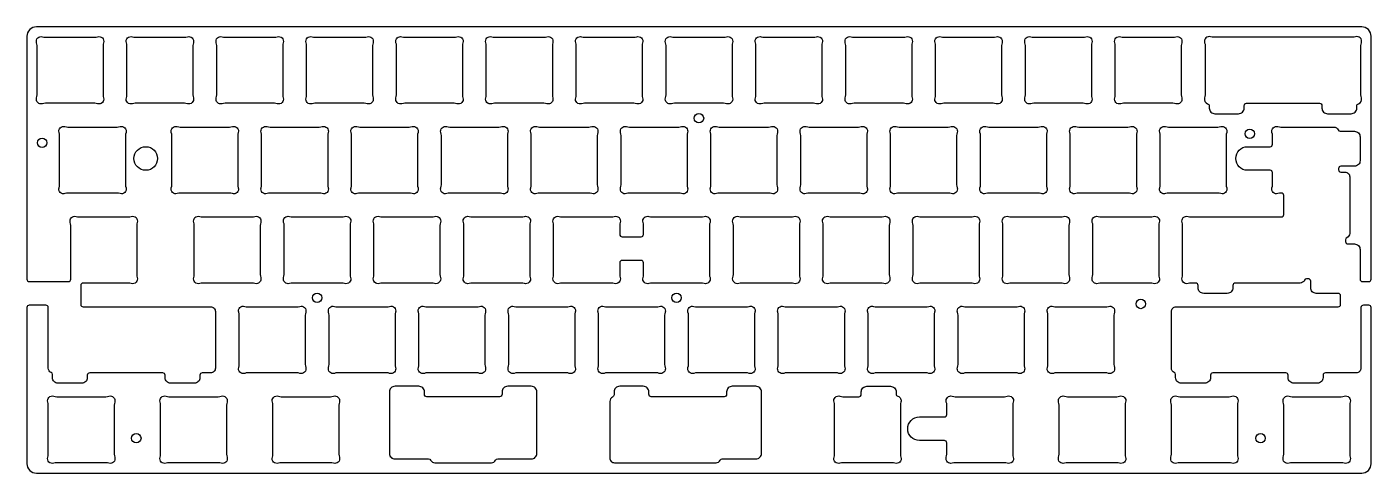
# Model space of a CAD drawing. Header units: millimetres. Extents: x 100 to 385, y 105 to 200.
import ezdxf

# ---------------------------------------------------------------- set-up
doc = ezdxf.new("R2010")
doc.units = ezdxf.units.MM
doc.header["$MEASUREMENT"] = 0
doc.layers.get('0').update_dxf_attribs({"linetype": 'CONTINUOUS'})
doc.layers.add('Screw', color=241, linetype='CONTINUOUS')

msp = doc.modelspace()

# ---------------------------------------------------------------- linework, layer by layer
at = {"linetype": 'Continuous'}
msp.add_lwpolyline([(348.18, 145.79), (347.19, 145.79, 0.078597), (346.57, 145.69, -0.612516), (345.31, 146.95, 0.078597), (345.41, 147.57), (345.41, 158.01, 0.095705), (345.31, 158.63, -0.612516), (346.57, 159.89, 0.078597), (347.19, 159.79), (357.63, 159.79), (358.32, 159.79), (366.34, 159.79, 0.414214), (366.84, 160.29), (366.84, 164.34, 0.414214), (366.34, 164.84), (366.24, 164.84, 0.078597), (365.62, 164.74, -0.612516), (364.36, 166, 0.078597), (364.46, 166.62), (364.46, 169.19, 0.414214), (363.96, 169.69), (361.68, 169.69), (360.43, 169.69), (359.18, 169.69, -1), (359.18, 174.69), (361.68, 174.69), (363.96, 174.69, 0.414214), (364.46, 175.19), (364.46, 177.06, 0.095705), (364.36, 177.68, -0.612516), (365.62, 178.94, 0.078597), (366.24, 178.84), (376.68, 178.84), (377.46, 178.84, -0.295639), (378.38, 178.25, 0.295639), (378.83, 177.95), (381.84, 177.95, -0.414214), (383.04, 176.75), (383.04, 171.75, -0.414214), (381.84, 170.55), (378.96, 170.55, 0.414214), (378.46, 170.05), (378.46, 169.81, 0.414214), (378.96, 169.31), (379.84, 169.31, -0.414214), (380.84, 168.31), (380.84, 156.31, -0.295639), (380.25, 155.4, 0.295639), (379.96, 154.94), (379.96, 154.58, 0.414214), (380.46, 154.08), (381.84, 154.08, -0.414214), (383.04, 152.88), (383.04, 146.59, 0.414214), (383.54, 146.09), (384.88, 146.09, 0.414214), (385.38, 146.59), (385.38, 198.09, 0.414214), (383.38, 200.09), (102.38, 200.09, 0.414214), (100.38, 198.09), (100.38, 146.59, 0.414214), (100.88, 146.09), (109.17, 146.09, 0.414214), (109.67, 146.59), (109.67, 158.01, 0.095705), (109.57, 158.63, -0.612516), (110.83, 159.89, 0.078597), (111.45, 159.79), (121.89, 159.79, 0.078597), (122.51, 159.89, -0.612516), (123.77, 158.63, 0.078597), (123.67, 158.01), (123.67, 147.57, 0.078597), (123.77, 146.95, -0.612516), (122.51, 145.69, 0.078597), (121.89, 145.79), (112.31, 145.79, 0.414214), (111.81, 145.29), (111.81, 141.24, 0.414214), (112.31, 140.74), (127.34, 140.74), (139.34, 140.74, -0.414214), (140.34, 139.74), (140.34, 127.74, -0.414214), (139.34, 126.74), (137.57, 126.74, 0.414214), (137.07, 126.24), (137.07, 125.74, -0.414214), (135.87, 124.54), (130.87, 124.54, -0.414214), (129.67, 125.74), (129.67, 126.24, 0.414214), (129.17, 126.74), (127.34, 126.74), (117.91, 126.74), (113.69, 126.74, 0.414214), (113.19, 126.24), (113.19, 125.74, -0.414214), (111.99, 124.54), (106.99, 124.54, -0.414214), (105.79, 125.74), (105.79, 126.37, 0.295639), (105.5, 126.83, -0.295639), (104.91, 127.74), (104.91, 140.59, 0.414214), (104.41, 141.09), (101.63, 141.09), (100.88, 141.09, 0.414214), (100.38, 140.59), (100.38, 107.49, 0.414214), (102.38, 105.49), (383.38, 105.49, 0.414214), (385.38, 107.49), (385.38, 140.59, 0.414214), (384.88, 141.09), (383.73, 141.09, 0.414214), (383.23, 140.59), (383.23, 127.74, -0.414214), (382.23, 126.74), (375.69, 126.74, 0.414214), (375.19, 126.24), (375.19, 125.74, -0.414214), (373.99, 124.54), (368.99, 124.54, -0.414214), (367.79, 125.74), (367.79, 126.24, 0.414214), (367.29, 126.74), (353.56, 126.74), (351.82, 126.74, 0.414214), (351.32, 126.24), (351.32, 125.74, -0.414214), (350.12, 124.54), (345.12, 124.54, -0.414214), (343.92, 125.74), (343.92, 126.37, 0.295639), (343.62, 126.83, -0.295639), (343.03, 127.74), (343.03, 139.74, -0.414214), (344.03, 140.74), (356.03, 140.74), (370.23, 140.74), (378.4, 140.74, 0.414214), (378.9, 141.24), (378.9, 143.09, 0.414214), (378.4, 143.59), (373.76, 143.59, -0.414214), (372.56, 144.79), (372.56, 146.18, 0.414214), (372.06, 146.68), (371.69, 146.68, 0.295639), (371.23, 146.38, -0.295639), (370.32, 145.79), (356.58, 145.79, 0.414214), (356.08, 145.29), (356.08, 144.79, -0.414214), (354.88, 143.59), (349.88, 143.59, -0.414214), (348.68, 144.79), (348.68, 145.29, 0.414214), (348.18, 145.79)], format="xyb", dxfattribs=at)
for points in [[(104.3, 183.89, 0.078597), (103.69, 183.79, -0.612516), (102.43, 185.05, 0.078597), (102.53, 185.67), (102.53, 196.11, 0.095705), (102.43, 196.73, -0.612516), (103.69, 197.99, 0.078597), (104.3, 197.89), (114.75, 197.89, 0.078597), (115.36, 197.99, -0.612516), (116.62, 196.73, 0.078597), (116.53, 196.11), (116.53, 185.67, 0.078597), (116.62, 185.05, -0.612516), (115.36, 183.79, 0.078597), (114.75, 183.89)], [(123.35, 183.89, 0.078597), (122.74, 183.79, -0.612516), (121.48, 185.05, 0.078597), (121.58, 185.67), (121.58, 196.11, 0.095705), (121.48, 196.73, -0.612516), (122.74, 197.99, 0.078597), (123.35, 197.89), (133.8, 197.89, 0.078597), (134.41, 197.99, -0.612516), (135.67, 196.73, 0.078597), (135.58, 196.11), (135.58, 185.67, 0.078597), (135.67, 185.05, -0.612516), (134.41, 183.79, 0.078597), (133.8, 183.89)], [(142.4, 183.89, 0.078597), (141.79, 183.79, -0.612516), (140.53, 185.05, 0.078597), (140.63, 185.67), (140.63, 196.11, 0.095705), (140.53, 196.73, -0.612516), (141.79, 197.99, 0.078597), (142.4, 197.89), (152.85, 197.89, 0.078597), (153.46, 197.99, -0.612516), (154.72, 196.73, 0.078597), (154.63, 196.11), (154.63, 185.67, 0.078597), (154.72, 185.05, -0.612516), (153.46, 183.79, 0.078597), (152.85, 183.89)], [(161.45, 183.89, 0.078597), (160.84, 183.79, -0.612516), (159.58, 185.05, 0.078597), (159.68, 185.67), (159.68, 196.11, 0.095705), (159.58, 196.73, -0.612516), (160.84, 197.99, 0.078597), (161.45, 197.89), (171.9, 197.89, 0.078597), (172.51, 197.99, -0.612516), (173.77, 196.73, 0.078597), (173.68, 196.11), (173.68, 185.67, 0.078597), (173.77, 185.05, -0.612516), (172.51, 183.79, 0.078597), (171.9, 183.89)], [(180.5, 183.89, 0.078597), (179.89, 183.79, -0.612516), (178.63, 185.05, 0.078597), (178.73, 185.67), (178.73, 196.11, 0.095705), (178.63, 196.73, -0.612516), (179.89, 197.99, 0.078597), (180.5, 197.89), (190.95, 197.89, 0.078597), (191.56, 197.99, -0.612516), (192.82, 196.73, 0.078597), (192.73, 196.11), (192.73, 185.67, 0.078597), (192.82, 185.05, -0.612516), (191.56, 183.79, 0.078597), (190.95, 183.89)], [(199.55, 183.89, 0.078597), (198.94, 183.79, -0.612516), (197.68, 185.05, 0.078597), (197.78, 185.67), (197.78, 196.11, 0.095705), (197.68, 196.73, -0.612516), (198.94, 197.99, 0.078597), (199.55, 197.89), (210, 197.89, 0.078597), (210.61, 197.99, -0.612516), (211.87, 196.73, 0.078597), (211.78, 196.11), (211.78, 185.67, 0.078597), (211.87, 185.05, -0.612516), (210.61, 183.79, 0.078597), (210, 183.89)], [(218.6, 183.89, 0.078597), (217.99, 183.79, -0.612516), (216.73, 185.05, 0.078597), (216.83, 185.67), (216.83, 196.11, 0.095705), (216.73, 196.73, -0.612516), (217.99, 197.99, 0.078597), (218.6, 197.89), (229.05, 197.89, 0.078597), (229.66, 197.99, -0.612516), (230.92, 196.73, 0.078597), (230.83, 196.11), (230.83, 185.67, 0.078597), (230.92, 185.05, -0.612516), (229.66, 183.79, 0.078597), (229.05, 183.89)], [(237.65, 183.89, 0.078597), (237.04, 183.79, -0.612516), (235.78, 185.05, 0.078597), (235.88, 185.67), (235.88, 196.11, 0.095705), (235.78, 196.73, -0.612516), (237.04, 197.99, 0.078597), (237.65, 197.89), (248.1, 197.89, 0.078597), (248.71, 197.99, -0.612516), (249.97, 196.73, 0.078597), (249.88, 196.11), (249.88, 185.67, 0.078597), (249.97, 185.05, -0.612516), (248.71, 183.79, 0.078597), (248.1, 183.89)], [(256.7, 183.89, 0.078597), (256.09, 183.79, -0.612516), (254.83, 185.05, 0.078597), (254.93, 185.67), (254.93, 196.11, 0.095705), (254.83, 196.73, -0.612516), (256.09, 197.99, 0.078597), (256.7, 197.89), (267.15, 197.89, 0.078597), (267.76, 197.99, -0.612516), (269.02, 196.73, 0.078597), (268.93, 196.11), (268.93, 185.67, 0.078597), (269.02, 185.05, -0.612516), (267.76, 183.79, 0.078597), (267.15, 183.89)], [(275.75, 183.89, 0.078597), (275.14, 183.79, -0.612516), (273.88, 185.05, 0.078597), (273.98, 185.67), (273.98, 196.11, 0.095705), (273.88, 196.73, -0.612516), (275.14, 197.99, 0.078597), (275.75, 197.89), (286.2, 197.89, 0.078597), (286.81, 197.99, -0.612516), (288.07, 196.73, 0.078597), (287.98, 196.11), (287.98, 185.67, 0.078597), (288.07, 185.05, -0.612516), (286.81, 183.79, 0.078597), (286.2, 183.89)], [(294.8, 183.89, 0.078597), (294.19, 183.79, -0.612516), (292.93, 185.05, 0.078597), (293.03, 185.67), (293.03, 196.11, 0.095705), (292.93, 196.73, -0.612516), (294.19, 197.99, 0.078597), (294.8, 197.89), (305.25, 197.89, 0.078597), (305.86, 197.99, -0.612516), (307.12, 196.73, 0.078597), (307.03, 196.11), (307.03, 185.67, 0.078597), (307.12, 185.05, -0.612516), (305.86, 183.79, 0.078597), (305.25, 183.89)], [(313.85, 183.89, 0.078597), (313.24, 183.79, -0.612516), (311.98, 185.05, 0.078597), (312.08, 185.67), (312.08, 196.11, 0.095705), (311.98, 196.73, -0.612516), (313.24, 197.99, 0.078597), (313.85, 197.89), (324.3, 197.89, 0.078597), (324.91, 197.99, -0.612516), (326.17, 196.73, 0.078597), (326.08, 196.11), (326.08, 185.67, 0.078597), (326.17, 185.05, -0.612516), (324.91, 183.79, 0.078597), (324.3, 183.89)], [(332.9, 183.89, 0.078597), (332.29, 183.79, -0.612516), (331.03, 185.05, 0.078597), (331.13, 185.67), (331.13, 196.11, 0.095705), (331.03, 196.73, -0.612516), (332.29, 197.99, 0.078597), (332.9, 197.89), (343.35, 197.89, 0.078597), (343.96, 197.99, -0.612516), (345.22, 196.73, 0.078597), (345.13, 196.11), (345.13, 185.67, 0.078597), (345.22, 185.05, -0.612516), (343.96, 183.79, 0.078597), (343.35, 183.89)], [(109.07, 164.84, 0.078597), (108.45, 164.74, -0.612516), (107.19, 166, 0.078597), (107.29, 166.62), (107.29, 177.06, 0.095705), (107.19, 177.68, -0.612516), (108.45, 178.94, 0.078597), (109.07, 178.84), (119.51, 178.84, 0.078597), (120.13, 178.94, -0.612516), (121.39, 177.68, 0.078597), (121.29, 177.06), (121.29, 166.62, 0.078597), (121.39, 166, -0.612516), (120.13, 164.74, 0.078597), (119.51, 164.84)], [(132.88, 164.84, 0.078597), (132.26, 164.74, -0.612516), (131, 166, 0.078597), (131.1, 166.62), (131.1, 177.06, 0.095705), (131, 177.68, -0.612516), (132.26, 178.94, 0.078597), (132.88, 178.84), (143.32, 178.84, 0.078597), (143.94, 178.94, -0.612516), (145.2, 177.68, 0.078597), (145.1, 177.06), (145.1, 166.62, 0.078597), (145.2, 166, -0.612516), (143.94, 164.74, 0.078597), (143.32, 164.84)], [(151.93, 164.84, 0.078597), (151.31, 164.74, -0.612516), (150.05, 166, 0.078597), (150.15, 166.62), (150.15, 177.06, 0.095705), (150.05, 177.68, -0.612516), (151.31, 178.94, 0.078597), (151.93, 178.84), (162.37, 178.84, 0.078597), (162.99, 178.94, -0.612516), (164.25, 177.68, 0.078597), (164.15, 177.06), (164.15, 166.62, 0.078597), (164.25, 166, -0.612516), (162.99, 164.74, 0.078597), (162.37, 164.84)], [(170.98, 164.84, 0.078597), (170.36, 164.74, -0.612516), (169.1, 166, 0.078597), (169.2, 166.62), (169.2, 177.06, 0.095705), (169.1, 177.68, -0.612516), (170.36, 178.94, 0.078597), (170.98, 178.84), (181.42, 178.84, 0.078597), (182.04, 178.94, -0.612516), (183.3, 177.68, 0.078597), (183.2, 177.06), (183.2, 166.62, 0.078597), (183.3, 166, -0.612516), (182.04, 164.74, 0.078597), (181.42, 164.84)], [(190.03, 164.84, 0.078597), (189.41, 164.74, -0.612516), (188.15, 166, 0.078597), (188.25, 166.62), (188.25, 177.06, 0.095705), (188.15, 177.68, -0.612516), (189.41, 178.94, 0.078597), (190.03, 178.84), (200.47, 178.84, 0.078597), (201.09, 178.94, -0.612516), (202.35, 177.68, 0.078597), (202.25, 177.06), (202.25, 166.62, 0.078597), (202.35, 166, -0.612516), (201.09, 164.74, 0.078597), (200.47, 164.84)], [(209.08, 164.84, 0.078597), (208.46, 164.74, -0.612516), (207.2, 166, 0.078597), (207.3, 166.62), (207.3, 177.06, 0.095705), (207.2, 177.68, -0.612516), (208.46, 178.94, 0.078597), (209.08, 178.84), (219.52, 178.84, 0.078597), (220.14, 178.94, -0.612516), (221.4, 177.68, 0.078597), (221.3, 177.06), (221.3, 166.62, 0.078597), (221.4, 166, -0.612516), (220.14, 164.74, 0.078597), (219.52, 164.84)], [(228.13, 164.84, 0.078597), (227.51, 164.74, -0.612516), (226.25, 166, 0.078597), (226.35, 166.62), (226.35, 177.06, 0.095705), (226.25, 177.68, -0.612516), (227.51, 178.94, 0.078597), (228.13, 178.84), (238.57, 178.84, 0.078597), (239.19, 178.94, -0.612516), (240.45, 177.68, 0.078597), (240.35, 177.06), (240.35, 166.62, 0.078597), (240.45, 166, -0.612516), (239.19, 164.74, 0.078597), (238.57, 164.84)], [(247.18, 164.84, 0.078597), (246.56, 164.74, -0.612516), (245.3, 166, 0.078597), (245.4, 166.62), (245.4, 177.06, 0.095705), (245.3, 177.68, -0.612516), (246.56, 178.94, 0.078597), (247.18, 178.84), (257.62, 178.84, 0.078597), (258.24, 178.94, -0.612516), (259.5, 177.68, 0.078597), (259.4, 177.06), (259.4, 166.62, 0.078597), (259.5, 166, -0.612516), (258.24, 164.74, 0.078597), (257.62, 164.84)], [(266.23, 164.84, 0.078597), (265.61, 164.74, -0.612516), (264.35, 166, 0.078597), (264.45, 166.62), (264.45, 177.06, 0.095705), (264.35, 177.68, -0.612516), (265.61, 178.94, 0.078597), (266.23, 178.84), (276.67, 178.84, 0.078597), (277.29, 178.94, -0.612516), (278.55, 177.68, 0.078597), (278.45, 177.06), (278.45, 166.62, 0.078597), (278.55, 166, -0.612516), (277.29, 164.74, 0.078597), (276.67, 164.84)], [(285.28, 164.84, 0.078597), (284.66, 164.74, -0.612516), (283.4, 166, 0.078597), (283.5, 166.62), (283.5, 177.06, 0.095705), (283.4, 177.68, -0.612516), (284.66, 178.94, 0.078597), (285.28, 178.84), (295.72, 178.84, 0.078597), (296.34, 178.94, -0.612516), (297.6, 177.68, 0.078597), (297.5, 177.06), (297.5, 166.62, 0.078597), (297.6, 166, -0.612516), (296.34, 164.74, 0.078597), (295.72, 164.84)], [(304.33, 164.84, 0.078597), (303.71, 164.74, -0.612516), (302.45, 166, 0.078597), (302.55, 166.62), (302.55, 177.06, 0.095705), (302.45, 177.68, -0.612516), (303.71, 178.94, 0.078597), (304.33, 178.84), (314.77, 178.84, 0.078597), (315.39, 178.94, -0.612516), (316.65, 177.68, 0.078597), (316.55, 177.06), (316.55, 166.62, 0.078597), (316.65, 166, -0.612516), (315.39, 164.74, 0.078597), (314.77, 164.84)], [(323.38, 164.84, 0.078597), (322.76, 164.74, -0.612516), (321.5, 166, 0.078597), (321.6, 166.62), (321.6, 177.06, 0.095705), (321.5, 177.68, -0.612516), (322.76, 178.94, 0.078597), (323.38, 178.84), (333.82, 178.84, 0.078597), (334.44, 178.94, -0.612516), (335.7, 177.68, 0.078597), (335.6, 177.06), (335.6, 166.62, 0.078597), (335.7, 166, -0.612516), (334.44, 164.74, 0.078597), (333.82, 164.84)], [(342.43, 164.84, 0.078597), (341.81, 164.74, -0.612516), (340.55, 166, 0.078597), (340.65, 166.62), (340.65, 177.06, 0.095705), (340.55, 177.68, -0.612516), (341.81, 178.94, 0.078597), (342.43, 178.84), (352.87, 178.84, 0.078597), (353.49, 178.94, -0.612516), (354.75, 177.68, 0.078597), (354.65, 177.06), (354.65, 166.62, 0.078597), (354.75, 166, -0.612516), (353.49, 164.74, 0.078597), (352.87, 164.84)], [(137.64, 145.79, 0.078597), (137.02, 145.69, -0.612516), (135.76, 146.95, 0.078597), (135.86, 147.57), (135.86, 158.01, 0.095705), (135.76, 158.63, -0.612516), (137.02, 159.89, 0.078597), (137.64, 159.79), (148.08, 159.79, 0.078597), (148.7, 159.89, -0.612516), (149.96, 158.63, 0.078597), (149.86, 158.01), (149.86, 147.57, 0.078597), (149.96, 146.95, -0.612516), (148.7, 145.69, 0.078597), (148.08, 145.79)], [(156.69, 145.79, 0.078597), (156.07, 145.69, -0.612516), (154.81, 146.95, 0.078597), (154.91, 147.57), (154.91, 158.01, 0.095705), (154.81, 158.63, -0.612516), (156.07, 159.89, 0.078597), (156.69, 159.79), (167.13, 159.79, 0.078597), (167.75, 159.89, -0.612516), (169.01, 158.63, 0.078597), (168.91, 158.01), (168.91, 147.57, 0.078597), (169.01, 146.95, -0.612516), (167.75, 145.69, 0.078597), (167.13, 145.79)], [(175.74, 145.79, 0.078597), (175.12, 145.69, -0.612516), (173.86, 146.95, 0.078597), (173.96, 147.57), (173.96, 158.01, 0.095705), (173.86, 158.63, -0.612516), (175.12, 159.89, 0.078597), (175.74, 159.79), (186.18, 159.79, 0.078597), (186.8, 159.89, -0.612516), (188.06, 158.63, 0.078597), (187.96, 158.01), (187.96, 147.57, 0.078597), (188.06, 146.95, -0.612516), (186.8, 145.69, 0.078597), (186.18, 145.79)], [(194.79, 145.79, 0.078597), (194.17, 145.69, -0.612516), (192.91, 146.95, 0.078597), (193.01, 147.57), (193.01, 158.01, 0.095705), (192.91, 158.63, -0.612516), (194.17, 159.89, 0.078597), (194.79, 159.79), (205.23, 159.79, 0.078597), (205.85, 159.89, -0.612516), (207.11, 158.63, 0.078597), (207.01, 158.01), (207.01, 147.57, 0.078597), (207.11, 146.95, -0.612516), (205.85, 145.69, 0.078597), (205.23, 145.79)], [(213.84, 145.79, 0.078597), (213.22, 145.69, -0.612516), (211.96, 146.95, 0.078597), (212.06, 147.57), (212.06, 158.01, 0.095705), (211.96, 158.63, -0.612516), (213.22, 159.89, 0.078597), (213.84, 159.79), (224.28, 159.79, 0.078597), (224.9, 159.89, -0.612516), (226.16, 158.63, 0.078597), (226.06, 158.01), (226.06, 156.09, 0.414214), (226.56, 155.59), (230.61, 155.59, 0.414214), (231.11, 156.09), (231.11, 158.01, 0.095705), (231.01, 158.63, -0.612516), (232.27, 159.89, 0.078597), (232.89, 159.79), (243.33, 159.79, 0.078597), (243.95, 159.89, -0.612516), (245.21, 158.63, 0.078597), (245.11, 158.01), (245.11, 147.57, 0.078597), (245.21, 146.95, -0.612516), (243.95, 145.69, 0.078597), (243.33, 145.79), (232.89, 145.79, 0.078597), (232.27, 145.69, -0.612516), (231.01, 146.95, 0.078597), (231.11, 147.57), (231.11, 150.09, 0.414214), (230.61, 150.59), (226.56, 150.59, 0.414214), (226.06, 150.09), (226.06, 147.57, 0.078597), (226.16, 146.95, -0.612516), (224.9, 145.69, 0.078597), (224.28, 145.79)], [(251.94, 145.79, 0.078597), (251.32, 145.69, -0.612516), (250.06, 146.95, 0.078597), (250.16, 147.57), (250.16, 158.01, 0.095705), (250.06, 158.63, -0.612516), (251.32, 159.89, 0.078597), (251.94, 159.79), (262.38, 159.79, 0.078597), (263, 159.89, -0.612516), (264.26, 158.63, 0.078597), (264.16, 158.01), (264.16, 147.57, 0.078597), (264.26, 146.95, -0.612516), (263, 145.69, 0.078597), (262.38, 145.79)], [(270.99, 145.79, 0.078597), (270.37, 145.69, -0.612516), (269.11, 146.95, 0.078597), (269.21, 147.57), (269.21, 158.01, 0.095705), (269.11, 158.63, -0.612516), (270.37, 159.89, 0.078597), (270.99, 159.79), (281.43, 159.79, 0.078597), (282.05, 159.89, -0.612516), (283.31, 158.63, 0.078597), (283.21, 158.01), (283.21, 147.57, 0.078597), (283.31, 146.95, -0.612516), (282.05, 145.69, 0.078597), (281.43, 145.79)], [(290.04, 145.79, 0.078597), (289.42, 145.69, -0.612516), (288.16, 146.95, 0.078597), (288.26, 147.57), (288.26, 158.01, 0.095705), (288.16, 158.63, -0.612516), (289.42, 159.89, 0.078597), (290.04, 159.79), (300.48, 159.79, 0.078597), (301.1, 159.89, -0.612516), (302.36, 158.63, 0.078597), (302.26, 158.01), (302.26, 147.57, 0.078597), (302.36, 146.95, -0.612516), (301.1, 145.69, 0.078597), (300.48, 145.79)], [(309.09, 145.79, 0.078597), (308.47, 145.69, -0.612516), (307.21, 146.95, 0.078597), (307.31, 147.57), (307.31, 158.01, 0.095705), (307.21, 158.63, -0.612516), (308.47, 159.89, 0.078597), (309.09, 159.79), (319.53, 159.79, 0.078597), (320.15, 159.89, -0.612516), (321.41, 158.63, 0.078597), (321.31, 158.01), (321.31, 147.57, 0.078597), (321.41, 146.95, -0.612516), (320.15, 145.69, 0.078597), (319.53, 145.79)], [(328.14, 145.79, 0.078597), (327.52, 145.69, -0.612516), (326.26, 146.95, 0.078597), (326.36, 147.57), (326.36, 158.01, 0.095705), (326.26, 158.63, -0.612516), (327.52, 159.89, 0.078597), (328.14, 159.79), (338.58, 159.79, 0.078597), (339.2, 159.89, -0.612516), (340.46, 158.63, 0.078597), (340.36, 158.01), (340.36, 147.57, 0.078597), (340.46, 146.95, -0.612516), (339.2, 145.69, 0.078597), (338.58, 145.79)], [(328.14, 145.79, 0.078597), (327.52, 145.69, -0.612516), (326.26, 146.95, 0.078597), (326.36, 147.57), (326.36, 158.01, 0.095705), (326.26, 158.63, -0.612516), (327.52, 159.89, 0.078597), (328.14, 159.79), (338.58, 159.79, 0.078597), (339.2, 159.89, -0.612516), (340.46, 158.63, 0.078597), (340.36, 158.01), (340.36, 147.57, 0.078597), (340.46, 146.95, -0.612516), (339.2, 145.69, 0.078597), (338.58, 145.79)], [(147.17, 126.74, 0.078597), (146.55, 126.64, -0.612516), (145.29, 127.9, 0.078597), (145.39, 128.52), (145.39, 138.96, 0.095705), (145.29, 139.58, -0.612516), (146.55, 140.84, 0.078597), (147.17, 140.74), (157.61, 140.74, 0.078597), (158.23, 140.84, -0.612516), (159.49, 139.58, 0.078597), (159.39, 138.96), (159.39, 128.52, 0.078597), (159.49, 127.9, -0.612516), (158.23, 126.64, 0.078597), (157.61, 126.74)], [(166.22, 126.74, 0.078597), (165.6, 126.64, -0.612516), (164.34, 127.9, 0.078597), (164.44, 128.52), (164.44, 138.96, 0.095705), (164.34, 139.58, -0.612516), (165.6, 140.84, 0.078597), (166.22, 140.74), (176.66, 140.74, 0.078597), (177.28, 140.84, -0.612516), (178.54, 139.58, 0.078597), (178.44, 138.96), (178.44, 128.52, 0.078597), (178.54, 127.9, -0.612516), (177.28, 126.64, 0.078597), (176.66, 126.74)], [(185.27, 126.74, 0.078597), (184.65, 126.64, -0.612516), (183.39, 127.9, 0.078597), (183.49, 128.52), (183.49, 138.96, 0.095705), (183.39, 139.58, -0.612516), (184.65, 140.84, 0.078597), (185.27, 140.74), (195.71, 140.74, 0.078597), (196.33, 140.84, -0.612516), (197.59, 139.58, 0.078597), (197.49, 138.96), (197.49, 128.52, 0.078597), (197.59, 127.9, -0.612516), (196.33, 126.64, 0.078597), (195.71, 126.74)], [(204.32, 126.74, 0.078597), (203.7, 126.64, -0.612516), (202.44, 127.9, 0.078597), (202.54, 128.52), (202.54, 138.96, 0.095705), (202.44, 139.58, -0.612516), (203.7, 140.84, 0.078597), (204.32, 140.74), (214.76, 140.74, 0.078597), (215.38, 140.84, -0.612516), (216.64, 139.58, 0.078597), (216.54, 138.96), (216.54, 128.52, 0.078597), (216.64, 127.9, -0.612516), (215.38, 126.64, 0.078597), (214.76, 126.74)], [(223.37, 126.74, 0.078597), (222.75, 126.64, -0.612516), (221.49, 127.9, 0.078597), (221.59, 128.52), (221.59, 138.96, 0.095705), (221.49, 139.58, -0.612516), (222.75, 140.84, 0.078597), (223.37, 140.74), (233.81, 140.74, 0.078597), (234.43, 140.84, -0.612516), (235.69, 139.58, 0.078597), (235.59, 138.96), (235.59, 128.52, 0.078597), (235.69, 127.9, -0.612516), (234.43, 126.64, 0.078597), (233.81, 126.74)], [(242.42, 126.74, 0.078597), (241.8, 126.64, -0.612516), (240.54, 127.9, 0.078597), (240.64, 128.52), (240.64, 138.96, 0.095705), (240.54, 139.58, -0.612516), (241.8, 140.84, 0.078597), (242.42, 140.74), (252.86, 140.74, 0.078597), (253.48, 140.84, -0.612516), (254.74, 139.58, 0.078597), (254.64, 138.96), (254.64, 128.52, 0.078597), (254.74, 127.9, -0.612516), (253.48, 126.64, 0.078597), (252.86, 126.74)], [(261.47, 126.74, 0.078597), (260.85, 126.64, -0.612516), (259.59, 127.9, 0.078597), (259.69, 128.52), (259.69, 138.96, 0.095705), (259.59, 139.58, -0.612516), (260.85, 140.84, 0.078597), (261.47, 140.74), (271.91, 140.74, 0.078597), (272.53, 140.84, -0.612516), (273.79, 139.58, 0.078597), (273.69, 138.96), (273.69, 128.52, 0.078597), (273.79, 127.9, -0.612516), (272.53, 126.64, 0.078597), (271.91, 126.74)], [(280.52, 126.74, 0.078597), (279.9, 126.64, -0.612516), (278.64, 127.9, 0.078597), (278.74, 128.52), (278.74, 138.96, 0.095705), (278.64, 139.58, -0.612516), (279.9, 140.84, 0.078597), (280.52, 140.74), (290.96, 140.74, 0.078597), (291.58, 140.84, -0.612516), (292.84, 139.58, 0.078597), (292.74, 138.96), (292.74, 128.52, 0.078597), (292.84, 127.9, -0.612516), (291.58, 126.64, 0.078597), (290.96, 126.74)], [(299.57, 126.74, 0.078597), (298.95, 126.64, -0.612516), (297.69, 127.9, 0.078597), (297.79, 128.52), (297.79, 138.96, 0.095705), (297.69, 139.58, -0.612516), (298.95, 140.84, 0.078597), (299.57, 140.74), (310.01, 140.74, 0.078597), (310.63, 140.84, -0.612516), (311.89, 139.58, 0.078597), (311.79, 138.96), (311.79, 128.52, 0.078597), (311.89, 127.9, -0.612516), (310.63, 126.64, 0.078597), (310.01, 126.74)], [(318.62, 126.74, 0.078597), (318, 126.64, -0.612516), (316.74, 127.9, 0.078597), (316.84, 128.52), (316.84, 138.96, 0.095705), (316.74, 139.58, -0.612516), (318, 140.84, 0.078597), (318.62, 140.74), (329.06, 140.74, 0.078597), (329.68, 140.84, -0.612516), (330.94, 139.58, 0.078597), (330.84, 138.96), (330.84, 128.52, 0.078597), (330.94, 127.9, -0.612516), (329.68, 126.64, 0.078597), (329.06, 126.74)], [(202.31, 108.49), (207.31, 108.49, 0.414214), (208.51, 109.69), (208.51, 122.69, 0.414214), (207.31, 123.89), (202.31, 123.89, 0.414214), (201.11, 122.69), (201.11, 122.19, -0.414214), (200.61, 121.69), (198.87, 121.69), (186.87, 121.69), (185.17, 121.69, -0.414214), (184.67, 122.19), (184.67, 122.69, 0.414214), (183.47, 123.89), (178.47, 123.89), (178.43, 123.89, 0.414214), (177.23, 122.69), (177.23, 109.69, 0.414214), (178.43, 108.49), (178.47, 108.49), (183.47, 108.49), (185.54, 108.49, -0.278179), (185.98, 108.22, 0.278179), (186.87, 107.69), (198.87, 107.69, 0.278179), (199.75, 108.22, -0.278179), (200.2, 108.49)], [(248.73, 122.69), (248.73, 122.19, -0.414214), (248.23, 121.69), (246.49, 121.69), (236.97, 121.69), (232.76, 121.69, -0.414214), (232.26, 122.19), (232.26, 122.69, 0.414214), (231.06, 123.89), (226.06, 123.89, 0.414214), (224.86, 122.69), (224.86, 122.06, -0.295639), (224.56, 121.6, 0.295639), (223.97, 120.69), (223.97, 108.69, 0.414214), (224.97, 107.69), (236.97, 107.69), (246.49, 107.69, 0.278179), (247.38, 108.22, -0.278179), (247.82, 108.49), (249.93, 108.49), (254.93, 108.49, 0.414214), (256.13, 109.69), (256.13, 122.69, 0.414214), (254.93, 123.89), (249.93, 123.89, 0.414214)], [(106.69, 107.69, 0.078597), (106.07, 107.59, -0.612516), (104.81, 108.85, 0.078597), (104.91, 109.47), (104.91, 119.91, 0.095705), (104.81, 120.53, -0.612516), (106.07, 121.79, 0.078597), (106.69, 121.69), (117.13, 121.69, 0.078597), (117.74, 121.79, -0.612516), (119, 120.53, 0.078597), (118.91, 119.91), (118.91, 109.47, 0.078597), (119, 108.85, -0.612516), (117.74, 107.59, 0.078597), (117.13, 107.69)], [(130.5, 107.69, 0.078597), (129.88, 107.59, -0.612516), (128.62, 108.85, 0.078597), (128.72, 109.47), (128.72, 119.91, 0.095705), (128.62, 120.53, -0.612516), (129.88, 121.79, 0.078597), (130.5, 121.69), (140.94, 121.69, 0.078597), (141.56, 121.79, -0.612516), (142.82, 120.53, 0.078597), (142.72, 119.91), (142.72, 109.47, 0.078597), (142.82, 108.85, -0.612516), (141.56, 107.59, 0.078597), (140.94, 107.69)], [(154.31, 107.69, 0.078597), (153.69, 107.59, -0.612516), (152.43, 108.85, 0.078597), (152.53, 109.47), (152.53, 119.91, 0.095705), (152.43, 120.53, -0.612516), (153.69, 121.79, 0.078597), (154.31, 121.69), (164.75, 121.69, 0.078597), (165.37, 121.79, -0.612516), (166.63, 120.53, 0.078597), (166.53, 119.91), (166.53, 109.47, 0.078597), (166.63, 108.85, -0.612516), (165.37, 107.59, 0.078597), (164.75, 107.69)], [(290.88, 112.39), (289.63, 112.39, -1), (289.63, 117.39), (292.13, 117.39), (294.91, 117.39, 0.414214), (295.41, 117.89), (295.41, 119.91, 0.095705), (295.31, 120.53, -0.612516), (296.57, 121.79, 0.078597), (297.19, 121.69), (307.63, 121.69, 0.078597), (308.24, 121.79, -0.612516), (309.5, 120.53, 0.078597), (309.41, 119.91), (309.41, 109.47, 0.078597), (309.5, 108.85, -0.612516), (308.24, 107.59, 0.078597), (307.63, 107.69), (297.19, 107.69, 0.078597), (296.57, 107.59, -0.612516), (295.31, 108.85, 0.078597), (295.41, 109.47), (295.41, 111.89, 0.414214), (294.91, 112.39), (292.13, 112.39)], [(321, 107.69, 0.078597), (320.38, 107.59, -0.612516), (319.12, 108.85, 0.078597), (319.22, 109.47), (319.22, 119.91, 0.095705), (319.12, 120.53, -0.612516), (320.38, 121.79, 0.078597), (321, 121.69), (331.44, 121.69, 0.078597), (332.06, 121.79, -0.612516), (333.32, 120.53, 0.078597), (333.22, 119.91), (333.22, 109.47, 0.078597), (333.32, 108.85, -0.612516), (332.06, 107.59, 0.078597), (331.44, 107.69)], [(344.81, 107.69, 0.078597), (344.19, 107.59, -0.612516), (342.93, 108.85, 0.078597), (343.03, 109.47), (343.03, 119.91, 0.095705), (342.93, 120.53, -0.612516), (344.19, 121.79, 0.078597), (344.81, 121.69), (355.25, 121.69, 0.078597), (355.87, 121.79, -0.612516), (357.13, 120.53, 0.078597), (357.03, 119.91), (357.03, 109.47, 0.078597), (357.13, 108.85, -0.612516), (355.87, 107.59, 0.078597), (355.25, 107.69)], [(368.62, 107.69, 0.078597), (368.01, 107.59, -0.612516), (366.75, 108.85, 0.078597), (366.84, 109.47), (366.84, 119.91, 0.095705), (366.75, 120.53, -0.612516), (368.01, 121.79, 0.078597), (368.62, 121.69), (379.06, 121.69, 0.078597), (379.68, 121.79, -0.612516), (380.94, 120.53, 0.078597), (380.84, 119.91), (380.84, 109.47, 0.078597), (380.94, 108.85, -0.612516), (379.68, 107.59, 0.078597), (379.06, 107.69)]]:
    msp.add_lwpolyline(points, format="xyb", close=True)
msp.add_lwpolyline([(350.18, 185.67, -0.078597), (350.08, 185.05, 0.413487), (350.72, 183.79, -0.324348), (351.06, 183.32), (351.06, 182.89, 0.414214), (352.26, 181.69), (357.26, 181.69, 0.414214), (358.46, 182.89), (358.46, 183.39, -0.414214), (358.96, 183.89), (370.23, 183.89), (374.44, 183.89, -0.414214), (374.94, 183.39), (374.94, 182.89, 0.414214), (376.14, 181.69), (381.14, 181.69, 0.414214), (382.34, 182.89), (382.34, 183.32, -0.324317), (382.68, 183.79, 0.413454), (383.32, 185.05, -0.078597), (383.23, 185.67), (383.23, 196.11, -0.078597), (383.32, 196.73, 0.612516), (382.06, 197.99, -0.078597), (381.45, 197.89), (370.23, 197.89), (351.95, 197.89, -0.078597), (351.34, 197.99, 0.612516), (350.08, 196.73, -0.095705), (350.18, 196.11), (350.18, 185.67)], format="xyb")
msp.add_lwpolyline([(272.76, 107.59, -0.612516), (271.5, 108.85, 0.078597), (271.59, 109.47), (271.59, 119.91, 0.095705), (271.5, 120.53, -0.612516), (272.76, 121.79, 0.078597), (273.37, 121.69), (276.77, 121.69, 0.414214), (277.27, 122.19), (277.27, 122.69, -0.414214), (278.47, 123.89), (283.47, 123.89, -0.414214), (284.67, 122.69), (284.67, 122.27, 0.331667), (285.03, 121.79, -0.421246), (285.69, 120.53, 0.078597), (285.59, 119.91), (285.59, 109.47, 0.078597), (285.69, 108.85, -0.612516), (284.43, 107.59, 0.078597), (283.81, 107.69), (273.37, 107.69, 0.078597)], format="xyb", close=True, dxfattribs=at)
msp.add_circle((125.58, 172.19), 2.5, dxfattribs=at)
at = {"layer": 'Screw', "linetype": 'Continuous'}
for centre in [(242.87, 180.73), (359.66, 177.42), (103.6, 175.51), (161.91, 142.65), (238.11, 142.65), (336.55, 141.35), (123.57, 112.89), (361.94, 112.89)]:
    msp.add_circle(centre, 1, dxfattribs=at)

doc.saveas('drawing.dxf')
